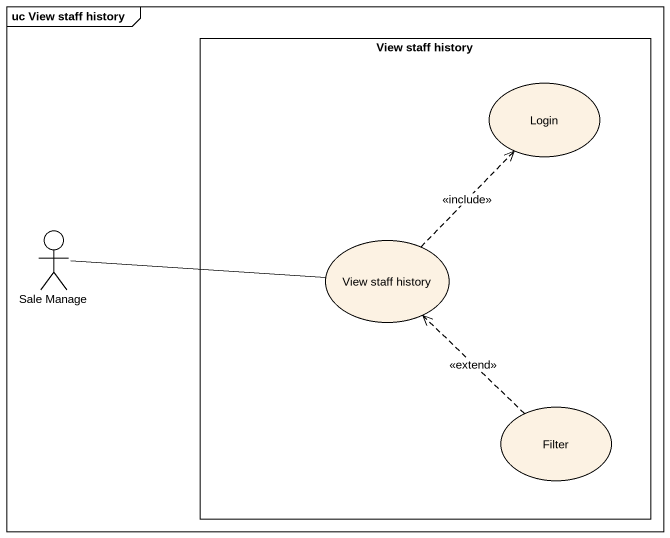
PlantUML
@startuml
mainframe uc View staff history
rectangle "View staff history" as View_staff_history {
  usecase Login
  usecase "View staff history" as View_staff_history_2
  usecase Filter
}
actor "Sale Manage" as Sale_Manage
Sale_Manage -right- View_staff_history_2
View_staff_history_2 .up.> Login : <<include>>
Filter .up.> View_staff_history_2 : <<extend>>
@enduml
